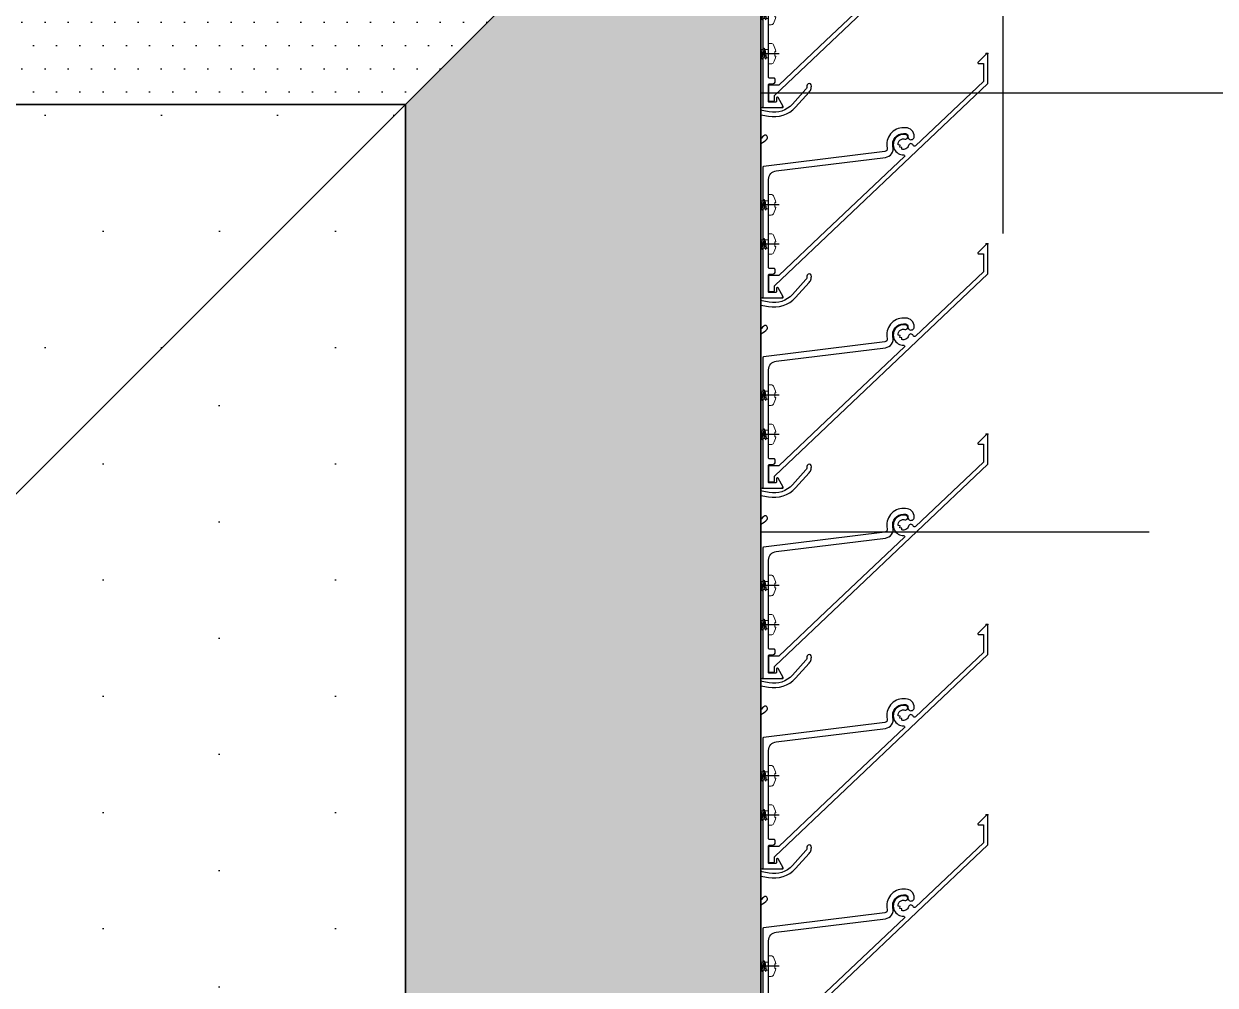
# Model space of a CAD drawing. Header units: millimetres. Extents: x 2519235 to 7246330, y 25937 to 201821.
# Drawn here: x 2752459.8 to 2752866.5, y 118408.2 to 118736.5 of the extents above; entities that cross this region are included whole.
import ezdxf
from ezdxf.enums import TextEntityAlignment as Align

# ---------------------------------------------------------------- set-up
doc = ezdxf.new("R2010")
doc.units = ezdxf.units.MM
doc.set_wipeout_variables(frame=1)
for name, pattern in [('CENTER', [50.8, 31.75, -6.35, 6.35, -6.35]), ('HIDDEN', [0.375, 0.25, -0.125]), ('TA_GL_005.00000', [13.75, 5, -1.25, 1.25, -1.25, 5])]:
    doc.linetypes.add(name, pattern=pattern)
for name, color, linetype in [('000 - 0_SYM_DWG_GRID-BUBBLE_MAIN_COLOR_1', 7, 'Continuous'), ('000 - 0_SYM_DWG_GRIDLINE_MAIN_COLOR_251', 7, 'Continuous'), ('000 - CONCRETE_COL_CUT_COLOR_1', 7, 'Continuous'), ('000 - CONCRETE_COL_HATCH_', 7, 'Continuous'), ('000 - CONCRETE_COL_WIPEOUT_', 7, 'Continuous'), ('000 - CONCRETE_PRECAST_CUT_COLOR_5', 7, 'Continuous'), ('000 - STRUCTURE_STEEL_ACCESORIES_MAIN_COLOR_2', 7, 'Continuous'), ('000 - STRUCTURE_STEEL_ACCESORIES_WIPEOUT_', 7, 'Continuous'), ('010 - ASPG_ACCESSORIES_HATCH_', 7, 'Continuous'), ('010 - ASPG_ACCESSORIES_MAIN_COLOR_1', 7, 'Continuous'), ('010 - ASPG_ACCESSORIES_SUB_COLOR_1', 7, 'Continuous'), ('010 - ASPG_ACCESSORIES_SUB_COLOR_2', 7, 'Continuous'), ('010 - ASPG_ACCESSORIES_SYMBOL_', 7, 'Continuous'), ('010 - ASPG_ACCESSORIES_WIPEOUT_', 7, 'Continuous'), ('010 - ASPG_EXTR_DEF_SUB', 7, 'Continuous'), ('010 - ASPG_EXTR_MAIN_COLOR_2', 7, 'Continuous'), ('010 - ASPG_FASTERN_DEF_SUB', 7, 'Continuous'), ('010 - ASPG_FASTERN_HIDDEN_', 7, 'Continuous'), ('010 - ASPG_FASTERN_MAIN_COLOR_1', 7, 'Continuous'), ('010 - ASPG_FASTERN_SUB_COLOR_2', 7, 'Continuous'), ('010 - ASPG_FLASHING_HATCH_', 7, 'Continuous'), ('010 - ASPG_FLASHING_MAIN_COLOR_2', 7, 'Continuous'), ('010 - ASPG_FLASHING_MAIN_COLOR_4', 7, 'Continuous'), ('010 - ASPG_FLASHING_WIPEOUT_', 7, 'Continuous'), ('010 - ASPG_FRAMING_MAIN_COLOR_2', 7, 'Continuous'), ('010 - ASPG_FRAMING_SUB_COLOR_2', 7, 'Continuous'), ('010 - ASPG_FRAMING_WIPEOUT_', 7, 'Continuous'), ('A-GLAZ-CURT', 7, 'Continuous'), ('BOLT & SCREW', 7, 'Continuous'), ('Center Line', 7, 'CENTER'), ('Xref-PLAN-106.940$0$_Beam', 7, 'Continuous'), ('Xref-PLAN-106.940$0$_C500-300', 7, 'Continuous')]:
    doc.layers.add(name, color=color, linetype=linetype)
doc.layers.add('12-GRID', color=7, linetype='CENTER', lineweight=13)
doc.layers.add('SCREW', color=7, linetype='Continuous', lineweight=5)
doc.styles.add('Arial', font='arial.ttf', dxfattribs={"height": 300})
doc.styles.add('TA', font='', dxfattribs={"height": 4.5})
doc.styles.get('TA').set_extended_font_data('Cordia New')
pattern_1 = [(315, (-106132.4893, -14494238.6785), (1.01027881362, 1.01027881362), []), (315, (-106132.4893, -14494239.352), (1.01027881362, 1.01027881362), [])]
pattern_2 = [(45, (68845973.911, -106253.634), (-4.0411152545, 4.0411152545), []), (45, (68845976.6053, -106253.634), (-4.0411152545, 4.0411152545), [])]
pattern_3 = [(0, (0, 0), (3.96875, 7.9375), [0, -7.9375])]
pattern_4 = [(0, (0, 0), (19.84375, 39.6875), [0, -39.6875])]

# ---------------------------------------------------------------- blocks, each defined once
blk = doc.blocks.new('Xref-PLAN-106.940$0$_C500-300')
at = {"color": 7}
blk.add_lwpolyline([(-250, 0), (250, 0), (250, -300), (-250, -300)], close=True, dxfattribs=at)
blk = doc.blocks.new('Xref-PLAN-106.940')
at = {"layer": 'Xref-PLAN-106.940$0$_Beam', "color": 7}
for p, q in [((153369.18, 22958.4), (153369.18, 16058.4)), ((153669.18, 22958.4), (153669.18, 16058.4))]:
    blk.add_line(p, q, dxfattribs=at)
at = {"layer": 'Xref-PLAN-106.940$0$_C500-300', "color": 7}
blk.add_blockref('Xref-PLAN-106.940$0$_C500-300', (153419.18, 23258.4), dxfattribs=at)
blk = doc.blocks.new('*U1098')
at = {"layer": '000 - 0_SYM_DWG_GRIDLINE_MAIN_COLOR_251', "color": 7, "linetype": 'ByBlock', "ltscale": 5}
blk.add_line((2, 0), (-866, 0), dxfattribs=at)
at = {"color": 7, "style": 'TA', "flags": 1}
blk.add_attdef('LOCATION', (6, -6), '', height=4.5, rotation=270, dxfattribs=at)
at = {"layer": '000 - 0_SYM_DWG_GRID-BUBBLE_MAIN_COLOR_1', "color": 7, "style": 'Arial'}
blk.add_attdef('GRID-HEAD', text='', height=4, rotation=180, dxfattribs=at).set_placement((22, 0), align=Align.MIDDLE_CENTER)
blk = doc.blocks.new('W-1-PP17-ENT1_REV02_20260415-161303_PP17_ENT1_MAIN_DIMS_PL')
at = {"layer": '000 - 0_SYM_DWG_GRIDLINE_MAIN_COLOR_251', "color": 7, "linetype": 'TA_GL_005.00000', "xscale": 50, "yscale": 50, "zscale": 50, "rotation": 180}
blk.add_blockref('*U1098', (-18300, 0), dxfattribs=at)
blk = doc.blocks.new('*U2087')
at = {"layer": '000 - CONCRETE_COL_HATCH_'}
h = blk.add_hatch(dxfattribs=at)
h.set_pattern_fill('AR-CONC', scale=0.04)
h.set_pattern_definition([(50, (1000.3314, -835906.881), (7.28738676, -0.63756342), [0.762, -8.382]), (355, (1000.3314, -835906.881), (-1.40973686, 7.64227381), [0.6096, -6.70562337]), (100.4514447, (1000.939, -835906.934), (5.877649884, 7.004710076), [0.64760035, -7.123609784]), (46.1842, (1000.331, -835904.849), (10.84316164, -1.68169312), [1.143, -12.573]), (96.6355576, (1001.235, -835904.989), (9.49616536, 9.89704498), [0.97140093, -10.68542433]), (351.1841512, (1000.331, -835904.849), (9.49616536, 9.89704498), [0.91439868, -10.05838928]), (21, (1001.3474, -835905.357), (6.06457565, -4.090607927), [0.762, -8.382]), (326, (1001.3474, -835905.357), (2.472081134, 7.367518645), [0.6096, -6.7056]), (71.451445, (1001.853, -835905.698), (8.53665677, 3.276910755), [0.64760035, -7.123597504]), (37.5, (1000.3314, -835906.881), (0.12354413, 3.382201555), [0, -6.62432, 0, -6.8072, 0, -6.731]), (7.5, (1000.3314, -835906.881), (2.6727865, 4.007222993), [0, -3.88112, 0, -6.47192, 0, -2.5654]), (327.5, (998.0658, -835906.881), (5.423623807, -0.22914976), [0, -2.54, 0, -7.9248, 0, -10.5156]), (317.5, (997.05, -835906.881), (5.925167255, 1.01705964), [0, -3.302, 0, -5.26288, 0, -7.4676])])
h.paths.add_polyline_path([(0, 0), (500.17, 0), (500.17, 300), (0, 300)])
at = {"layer": '000 - CONCRETE_COL_CUT_COLOR_1', "color": 7, "lineweight": -2}
blk.add_lwpolyline([(0, 0), (500.17, 0), (500.17, 300), (0, 300)], dxfattribs=at)
blk = doc.blocks.new('A$C6d15e31b')
at = {"layer": 'A-GLAZ-CURT', "color": 7}
blk.add_line((18250.01, -48), (18250.01, 200), dxfattribs=at)
at = {"color": 7}
for name, p in [('W-1-PP17-ENT1_REV02_20260415-161303_PP17_ENT1_MAIN_DIMS_PL', (0, 0)), ('Xref-PLAN-106.940', (-135619.34, -23258.4))]:
    blk.add_blockref(name, p, dxfattribs=at)
at = {"layer": '000 - CONCRETE_PRECAST_CUT_COLOR_5', "color": 7}
blk.add_blockref('*U2087', (17549.84, -300), dxfattribs=at)
blk = doc.blocks.new('*U1097')
at = {"layer": '000 - 0_SYM_DWG_GRIDLINE_MAIN_COLOR_251', "color": 7, "linetype": 'ByBlock', "ltscale": 5}
blk.add_line((10, 0), (-265.6947, 0), dxfattribs=at)
at = {"color": 7, "style": 'TA', "flags": 1}
blk.add_attdef('LOCATION', (6, -6), '', height=4.5, rotation=270, dxfattribs=at)
blk = doc.blocks.new('PZG35-9D5')
at = {"layer": 'Center Line', "color": 7}
blk.add_line((0, 3.73), (0, -10.53), dxfattribs=at)
at = {"layer": 'SCREW', "color": 7}
for p, q in [((-1.4, 0), (-1.4, -1.09)), ((1.4, 0), (1.4, -0.59)), ((-1.85, -1.4), (1.85, -0.9)), ((-1.85, -1.4), (-1.4, -1.09)), ((-1.85, -1.4), (-1.4, -1.71)), ((-1.85, -2.7), (1.85, -2.2)), ((-1.85, -2.7), (-1.4, -2.39)), ((-1.85, -2.7), (-1.4, -3.01)), ((-1.85, -4), (-1.4, -3.69)), ((-1.85, -4), (-0.99, -3.88)), ((-1.85, -4), (-1.4, -4.31)), ((-1.4, -1.09), (1.4, -0.59)), ((-1.4, -1.71), (1.4, -1.21)), ((-1.4, -1.71), (-1.4, -2.39)), ((-1.4, -2.39), (1.4, -1.89)), ((-1.4, -3.01), (1.4, -2.51)), ((-1.4, -3.01), (-1.4, -3.69)), ((-1.4, -3.69), (-0.84, -3.59)), ((0.56, -3.34), (1.4, -3.19)), ((0.71, -3.65), (1.85, -3.5)), ((0.71, -3.93), (1.4, -3.81)), ((1.85, -0.9), (1.4, -0.59)), ((1.85, -0.9), (1.4, -1.21)), ((1.4, -1.21), (1.4, -1.89)), ((1.85, -2.2), (1.4, -1.89)), ((1.85, -2.2), (1.4, -2.51)), ((1.4, -2.51), (1.4, -3.19)), ((1.85, -3.5), (1.4, -3.19)), ((1.85, -3.5), (1.4, -3.81)), ((1.4, -3.81), (1.4, -4.49)), ((-1.4, -4.31), (-1.18, -4.27)), ((-1.4, -4.31), (-1.4, -8.1)), ((0, -9.5), (-1.4, -8.1)), ((0, -9.5), (1.4, -8.1)), ((0.71, -4.61), (1.4, -4.49)), ((0.71, -4.95), (1.85, -4.8)), ((0.71, -5.23), (1.4, -5.11)), ((1.85, -4.8), (1.4, -4.49)), ((1.85, -4.8), (1.4, -5.11)), ((1.4, -5.11), (1.4, -8.1))]:
    blk.add_line(p, q, dxfattribs=at)
blk.add_lwpolyline([(0, -9.5), (0.71, -5.23), (0.71, -3.6, 0.417657), (0.41, -3.3, 0.108102), (-0.84, -3.59), (-1.4, -4.7)], format="xyb", dxfattribs=at)
blk = doc.blocks.new('*U2951')
at = {"layer": 'SCREW', "color": 7}
blk.add_lwpolyline([(3.03, 1.78, 0.09906), (0.8, 2.55), (0.8, 2.27), (-0.8, 2.27), (-0.8, 2.55, 0.09906), (-3.03, 1.78, 0.266588), (-3.5, 0.96), (-3.5, 0.2, 0.414214), (-3.3, 0), (3.3, 0, 0.414214), (3.5, 0.2), (3.5, 0.96, 0.266588)], format="xyb", close=True, dxfattribs=at)
blk.add_blockref('PZG35-9D5', (0, 0), dxfattribs=at)
blk = doc.blocks.new('*U2950')
at = {"color": 7}
blk.add_point((0, 0), dxfattribs=at)
at = {"layer": '010 - ASPG_ACCESSORIES_MAIN_COLOR_1', "color": 7}
blk.add_lwpolyline([(-39.7, -0.6, 0.414214), (-40, -0.9), (-40, -7.37, 0.57735), (-39.65, -7.57), (-36.64, -5.83, 0.767327), (-36.79, -5.3), (-37.9, -5.3, -0.414214), (-38.2, -5), (-38.2, -2.8, -0.414214), (-38, -2.6), (-32.18, -2.6, -0.388879), (-31.98, -2.78), (-31.85, -4.34, 0.388879), (-31.35, -4.8), (-30.3, -4.8, 0.414214), (-30, -4.5), (-30, -2.9, -0.414214), (-29.7, -2.6), (0.41, -2.6, -0.378969), (3.39, -5.24), (7.95, -42.52, 0.446593), (11.62, -45.08, -0.489802), (16.08, -48.68), (16.06, -49.36, -0.18248), (15.8, -50.02, -0.267949), (15.33, -50.17, 1.122115), (15.1, -52.34, 0.405004), (18.06, -49.4), (18.08, -48.72, 0.489805), (11.16, -43.13, -0.446597), (9.94, -42.28), (4.87, -0.85, 0.364176), (4.57, -0.6)], format="xyb", close=True, dxfattribs=at)
at = {"layer": '010 - ASPG_EXTR_DEF_SUB', "color": 7}
for p in [(-40, -0.5), (43.44, -76.9), (43.44, -77.5)]:
    blk.add_point(p, dxfattribs=at)
at = {"layer": '010 - ASPG_EXTR_MAIN_COLOR_2', "color": 7}
blk.add_lwpolyline([(11.37, -48.15), (11.47, -47.44), (12.18, -47.56), (12.29, -46.79, -0.535538), (14.19, -49.17, 0.991572), (15.66, -49.58, 1.157025), (8.79, -48.77, -0.688558), (8.27, -48.99), (-17.14, -22.17), (-32.34, -6.13), (-32.34, -2.9, 0.414312), (-32.64, -2.6), (-37.54, -2.6, 0.414116), (-37.84, -2.9), (-37.84, -4.3, 0.414214), (-37.54, -4.6), (-35.99, -4.6, -0.205895), (-35.77, -4.69), (33.23, -77.5), (43.14, -77.5, 0.668179), (43.36, -76.99), (40.52, -74.15, 0.668179), (40.01, -74.36), (40.01, -76), (33.87, -76), (11.86, -52.78, -0.558354), (12.08, -51.95, 0.766275), (12.04, -50.39, -0.438583), (10.71, -48.05)], format="xyb", close=True, dxfattribs=at)
at = {"layer": 'SCREW', "color": 7, "rotation": 180}
for p in [(-21.65, -2.5), (-8.24, -2.5)]:
    blk.add_blockref('*U2951', p, dxfattribs=at)
blk = doc.blocks.new('*U1454')
at = {"color": 7}
blk.add_wipeout([(1742.3, 4), (60, 4), (60, 69.3), (1742.3, 69.3)], dxfattribs=at).dxf.layer = '010 - ASPG_FRAMING_WIPEOUT_'
at = {"layer": '010 - ASPG_FRAMING_MAIN_COLOR_2', "color": 7}
blk.add_lwpolyline([(1712.3, 69.3), (90, 69.3), (90, 6), (1712.3, 6)], close=True, dxfattribs=at)
at = {"layer": '010 - ASPG_FRAMING_SUB_COLOR_2', "color": 7}
for points in [[(1742.3, 4), (60, 4), (60, 69.3), (1742.3, 69.3)], [(60, 2), (60, 4), (1742.3, 4), (1742.3, 2)]]:
    blk.add_lwpolyline(points, close=True, dxfattribs=at)
at = {"color": 7, "xscale": -1, "rotation": 180}
for p in [(1335, 69.3), (1400, 69.3), (1465, 69.3), (1530, 69.3), (1595, 69.3), (1660, 69.3)]:
    blk.add_blockref('*U2950', p, dxfattribs=at)
blk = doc.blocks.new('*U2952')
at = {"layer": '12-GRID', "color": 7, "linetype": 'CENTER'}
for p, q in [((0, -6.2), (0, 2.2)), ((-4.2, -2), (4.2, -2))]:
    blk.add_line(p, q, dxfattribs=at)
at = {"layer": 'BOLT & SCREW', "color": 7}
for p, q in [((-0.55, -1.77), (-1.77, -1.56)), ((-0.55, -2.23), (-1.77, -2.44)), ((-0.46, -1.77), (-0.88, -1.56)), ((-0.46, -2.23), (-0.88, -2.44)), ((-0.23, -1.45), (-0.44, -0.23)), ((-0.23, -1.54), (-0.44, -1.12)), ((-0.23, -2.46), (-0.44, -2.88)), ((-0.23, -2.55), (-0.44, -3.77)), ((0.23, -1.45), (0.44, -0.23)), ((0.23, -1.54), (0.44, -1.12)), ((0.44, -2.88), (0.23, -2.46)), ((0.23, -2.55), (0.44, -3.77)), ((0.46, -1.77), (0.88, -1.56)), ((0.46, -2.23), (0.88, -2.44)), ((0.55, -1.77), (1.77, -1.56)), ((0.55, -2.23), (1.77, -2.44))]:
    blk.add_line(p, q, dxfattribs=at)
for points in [[(-1.77, -1.56), (-0.88, -1.56, 0.414214), (-0.44, -1.12), (-0.44, -0.23), (0.44, -0.23), (0.44, -1.12, 0.414214), (0.88, -1.56), (1.77, -1.56), (1.77, -2.44), (0.88, -2.44, 0.414214), (0.44, -2.88), (0.44, -3.77), (-0.44, -3.77), (-0.44, -2.88, 0.414214), (-0.88, -2.44), (-1.77, -2.44)], [(0.23, -2.46, -0.414214), (0.46, -2.23), (0.55, -2.23), (0.55, -1.77), (0.46, -1.77, -0.414214), (0.23, -1.54), (0.23, -1.45), (-0.23, -1.45), (-0.23, -1.54, -0.414214), (-0.46, -1.77), (-0.55, -1.77), (-0.55, -2.23), (-0.46, -2.23, -0.414214), (-0.23, -2.46), (-0.23, -2.55), (0.23, -2.55)]]:
    blk.add_lwpolyline(points, format="xyb", close=True, dxfattribs=at)
blk.add_circle((0, -2), 3.5, dxfattribs=at)
blk = doc.blocks.new('*U2202')
at = {"layer": '010 - ASPG_EXTR_DEF_SUB', "color": 7}
for p in [(1235, 0), (1300, 0), (1365, 0), (1430, 0), (1495, 0)]:
    blk.add_point(p, dxfattribs=at)
at = {"layer": '010 - ASPG_EXTR_MAIN_COLOR_2', "color": 7}
for points in [[(1180.56, 33.07, 0.077048), (1213.74, 68.44, -0.247674), (1213.99, 68.57), (1215.98, 68.57, -0.044131), (1216.47, 68.5, -0.125846), (1218.96, 67.21, -0.098851), (1219.82, 66.03, -0.205828), (1219.79, 61.2, -0.115116), (1216.37, 57.18, 0.822373), (1217.46, 56.1, 0.109185), (1221.15, 60.56, 0.208323), (1221.19, 66.64, 0.100528), (1219.97, 68.32, 0.145116), (1216.29, 70.07), (1200.76, 70.07, 0.433659), (1200.46, 69.75), (1200.84, 63.96, 0.082069), (1200.86, 63.87, 0.720654), (1202.33, 63.97, 0.079224), (1202.34, 64.07), (1202.07, 68.14, -0.433659), (1202.47, 68.57), (1210.86, 68.57, -0.607385), (1211.35, 67.62, -0.045829), (1192.78, 45.76, -0.560492)], [(1536.35, 67.62, -0.045829), (1517.78, 45.76, -0.560492), (1517.29, 45.89, 0.31786), (1514.21, 48.24, 0.953288), (1514.08, 46.72, -2.423004), (1512.26, 44.89, 0.952315), (1510.74, 44.76, 0.300821), (1512.89, 41.76, -0.560492), (1512.98, 41.25, -0.019425), (1503.62, 33.46, -0.552501), (1503.15, 33.64, 0.344461), (1499.99, 36.3, 0.952015), (1499.86, 34.78, -2.423186), (1498.04, 32.95, 0.952015), (1496.52, 32.82, 0.2854), (1498.49, 29.89, -0.553378), (1498.56, 29.38, 0.030674), (1483.46, 15.06, 0.4171), (1484.11, 5.27, 0.935553), (1485.1, 6.41, -0.43441), (1484.8, 14.29, -0.014998), (1491.92, 21.45, -0.738349), (1494.92, 19.76, 0.004917), (1491.81, 4.8, 0.263611), (1494.88, -4.46), (1500, -9.08, 0.125884), (1501.27, -9.75, 0.044275), (1502.09, -9.87, 1.107655), (1502.13, -8.33, -0.215596), (1501.02, -7.99), (1495.89, -3.35, -0.263611), (1493.28, 4.51, -0.004855), (1496.34, 19.26, 0.23396), (1495.82, 21.95, -0.24081), (1495.71, 24.9, -0.104157), (1495.78, 25), (1497.99, 26.93, -0.229021), (1500.7, 26.89, -0.381721), (1505.27, 9.07, 0.977382), (1506.62, 8.41, 0.361105), (1502.41, 27.5, -0.496126), (1502.44, 30.69, 0.003188), (1504.06, 31.9, -0.002827), (1505.56, 33.07, 0.077048), (1538.74, 68.44, -0.247674)]]:
    blk.add_lwpolyline(points, format="xyb", dxfattribs=at)
for points in [[(1265.76, 70.07, 0.433659), (1265.46, 69.75), (1265.84, 63.96, 0.082069), (1265.86, 63.87, 0.720654), (1267.33, 63.97, 0.079224), (1267.34, 64.07), (1267.07, 68.14, -0.433659), (1267.47, 68.57), (1275.86, 68.57, -0.607385), (1276.35, 67.62, -0.045829), (1257.78, 45.76, -0.560492), (1257.29, 45.89, 0.31786), (1254.21, 48.24, 0.953288), (1254.08, 46.72, -2.423004), (1252.26, 44.89, 0.952315), (1250.74, 44.76, 0.300821), (1252.89, 41.76, -0.560492), (1252.98, 41.25, -0.019425), (1243.62, 33.46, -0.552501), (1243.15, 33.64, 0.344461), (1239.99, 36.3, 0.952015), (1239.86, 34.78, -2.423186), (1238.04, 32.95, 0.952015), (1236.52, 32.82, 0.2854), (1238.49, 29.89, -0.553378), (1238.56, 29.38, 0.030674), (1223.46, 15.06, 0.4171), (1224.11, 5.27, 0.935553), (1225.1, 6.41, -0.43441), (1224.8, 14.29, -0.014998), (1231.92, 21.45, -0.738349), (1234.92, 19.76, 0.004917), (1231.81, 4.8, 0.263611), (1234.88, -4.46), (1240, -9.08, 0.125884), (1241.27, -9.75, 0.044275), (1242.09, -9.87, 1.107655), (1242.13, -8.33, -0.215596), (1241.02, -7.99), (1235.89, -3.35, -0.263611), (1233.28, 4.51, -0.004855), (1236.34, 19.26, 0.23396), (1235.82, 21.95, -0.24081), (1235.71, 24.9, -0.104157), (1235.78, 25), (1237.99, 26.93, -0.229021), (1240.7, 26.89, -0.381721), (1245.27, 9.07, 0.977382), (1246.62, 8.41, 0.361105), (1242.41, 27.5, -0.496126), (1242.44, 30.69, 0.003188), (1244.06, 31.9, -0.002827), (1245.56, 33.07, 0.077048), (1278.74, 68.44, -0.247674), (1278.99, 68.57), (1280.98, 68.57, -0.044131), (1281.47, 68.5, -0.125846), (1283.96, 67.21, -0.098851), (1284.82, 66.03, -0.205828), (1284.79, 61.2, -0.115116), (1281.37, 57.18, 0.822373), (1282.46, 56.1, 0.109185), (1286.15, 60.56, 0.208323), (1286.19, 66.64, 0.100528), (1284.97, 68.32, 0.145116), (1281.29, 70.07)], [(1330.76, 70.07, 0.433659), (1330.46, 69.75), (1330.84, 63.96, 0.082069), (1330.86, 63.87, 0.720654), (1332.33, 63.97, 0.079224), (1332.34, 64.07), (1332.07, 68.14, -0.433659), (1332.47, 68.57), (1340.86, 68.57, -0.607385), (1341.35, 67.62, -0.045829), (1322.78, 45.76, -0.560492), (1322.29, 45.89, 0.31786), (1319.21, 48.24, 0.953288), (1319.08, 46.72, -2.423004), (1317.26, 44.89, 0.952315), (1315.74, 44.76, 0.300821), (1317.89, 41.76, -0.560492), (1317.98, 41.25, -0.019425), (1308.62, 33.46, -0.552501), (1308.15, 33.64, 0.344461), (1304.99, 36.3, 0.952015), (1304.86, 34.78, -2.423186), (1303.04, 32.95, 0.952015), (1301.52, 32.82, 0.2854), (1303.49, 29.89, -0.553378), (1303.56, 29.38, 0.030674), (1288.46, 15.06, 0.4171), (1289.11, 5.27, 0.935553), (1290.1, 6.41, -0.43441), (1289.8, 14.29, -0.014998), (1296.92, 21.45, -0.738349), (1299.92, 19.76, 0.004917), (1296.81, 4.8, 0.263611), (1299.88, -4.46), (1305, -9.08, 0.125884), (1306.27, -9.75, 0.044275), (1307.09, -9.87, 1.107655), (1307.13, -8.33, -0.215596), (1306.02, -7.99), (1300.89, -3.35, -0.263611), (1298.28, 4.51, -0.004855), (1301.34, 19.26, 0.23396), (1300.82, 21.95, -0.24081), (1300.71, 24.9, -0.104157), (1300.78, 25), (1302.99, 26.93, -0.229021), (1305.7, 26.89, -0.381721), (1310.27, 9.07, 0.977382), (1311.62, 8.41, 0.361105), (1307.41, 27.5, -0.496126), (1307.44, 30.69, 0.003188), (1309.06, 31.9, -0.002827), (1310.56, 33.07, 0.077048), (1343.74, 68.44, -0.247674), (1343.99, 68.57), (1345.98, 68.57, -0.044131), (1346.47, 68.5, -0.125846), (1348.96, 67.21, -0.098851), (1349.82, 66.03, -0.205828), (1349.79, 61.2, -0.115116), (1346.37, 57.18, 0.822373), (1347.46, 56.1, 0.109185), (1351.15, 60.56, 0.208323), (1351.19, 66.64, 0.100528), (1349.97, 68.32, 0.145116), (1346.29, 70.07)], [(1395.76, 70.07, 0.433659), (1395.46, 69.75), (1395.84, 63.96, 0.082069), (1395.86, 63.87, 0.720654), (1397.33, 63.97, 0.079224), (1397.34, 64.07), (1397.07, 68.14, -0.433659), (1397.47, 68.57), (1405.86, 68.57, -0.607385), (1406.35, 67.62, -0.045829), (1387.78, 45.76, -0.560492), (1387.29, 45.89, 0.31786), (1384.21, 48.24, 0.953288), (1384.08, 46.72, -2.423004), (1382.26, 44.89, 0.952315), (1380.74, 44.76, 0.300821), (1382.89, 41.76, -0.560492), (1382.98, 41.25, -0.019425), (1373.62, 33.46, -0.552501), (1373.15, 33.64, 0.344461), (1369.99, 36.3, 0.952015), (1369.86, 34.78, -2.423186), (1368.04, 32.95, 0.952015), (1366.52, 32.82, 0.2854), (1368.49, 29.89, -0.553378), (1368.56, 29.38, 0.030674), (1353.46, 15.06, 0.4171), (1354.11, 5.27, 0.935553), (1355.1, 6.41, -0.43441), (1354.8, 14.29, -0.014998), (1361.92, 21.45, -0.738349), (1364.92, 19.76, 0.004917), (1361.81, 4.8, 0.263611), (1364.88, -4.46), (1370, -9.08, 0.125884), (1371.27, -9.75, 0.044275), (1372.09, -9.87, 1.107655), (1372.13, -8.33, -0.215596), (1371.02, -7.99), (1365.89, -3.35, -0.263611), (1363.28, 4.51, -0.004855), (1366.34, 19.26, 0.23396), (1365.82, 21.95, -0.24081), (1365.71, 24.9, -0.104157), (1365.78, 25), (1367.99, 26.93, -0.229021), (1370.7, 26.89, -0.381721), (1375.27, 9.07, 0.977382), (1376.62, 8.41, 0.361105), (1372.41, 27.5, -0.496126), (1372.44, 30.69, 0.003188), (1374.06, 31.9, -0.002827), (1375.56, 33.07, 0.077048), (1408.74, 68.44, -0.247674), (1408.99, 68.57), (1410.98, 68.57, -0.044131), (1411.47, 68.5, -0.125846), (1413.96, 67.21, -0.098851), (1414.82, 66.03, -0.205828), (1414.79, 61.2, -0.115116), (1411.37, 57.18, 0.822373), (1412.46, 56.1, 0.109185), (1416.15, 60.56, 0.208323), (1416.19, 66.64, 0.100528), (1414.97, 68.32, 0.145116), (1411.29, 70.07)], [(1460.76, 70.07, 0.433659), (1460.46, 69.75), (1460.84, 63.96, 0.082069), (1460.86, 63.87, 0.720654), (1462.33, 63.97, 0.079224), (1462.34, 64.07), (1462.07, 68.14, -0.433659), (1462.47, 68.57), (1470.86, 68.57, -0.607385), (1471.35, 67.62, -0.045829), (1452.78, 45.76, -0.560492), (1452.29, 45.89, 0.31786), (1449.21, 48.24, 0.953288), (1449.08, 46.72, -2.423004), (1447.26, 44.89, 0.952315), (1445.74, 44.76, 0.300821), (1447.89, 41.76, -0.560492), (1447.98, 41.25, -0.019425), (1438.62, 33.46, -0.552501), (1438.15, 33.64, 0.344461), (1434.99, 36.3, 0.952015), (1434.86, 34.78, -2.423186), (1433.04, 32.95, 0.952015), (1431.52, 32.82, 0.2854), (1433.49, 29.89, -0.553378), (1433.56, 29.38, 0.030674), (1418.46, 15.06, 0.4171), (1419.11, 5.27, 0.935553), (1420.1, 6.41, -0.43441), (1419.8, 14.29, -0.014998), (1426.92, 21.45, -0.738349), (1429.92, 19.76, 0.004917), (1426.81, 4.8, 0.263611), (1429.88, -4.46), (1435, -9.08, 0.125884), (1436.27, -9.75, 0.044275), (1437.09, -9.87, 1.107655), (1437.13, -8.33, -0.215596), (1436.02, -7.99), (1430.89, -3.35, -0.263611), (1428.28, 4.51, -0.004855), (1431.34, 19.26, 0.23396), (1430.82, 21.95, -0.24081), (1430.71, 24.9, -0.104157), (1430.78, 25), (1432.99, 26.93, -0.229021), (1435.7, 26.89, -0.381721), (1440.27, 9.07, 0.977382), (1441.62, 8.41, 0.361105), (1437.41, 27.5, -0.496126), (1437.44, 30.69, 0.003188), (1439.06, 31.9, -0.002827), (1440.56, 33.07, 0.077048), (1473.74, 68.44, -0.247674), (1473.99, 68.57), (1475.98, 68.57, -0.044131), (1476.47, 68.5, -0.125846), (1478.96, 67.21, -0.098851), (1479.82, 66.03, -0.205828), (1479.79, 61.2, -0.115116), (1476.37, 57.18, 0.822373), (1477.46, 56.1, 0.109185), (1481.15, 60.56, 0.208323), (1481.19, 66.64, 0.100528), (1479.97, 68.32, 0.145116), (1476.29, 70.07)]]:
    blk.add_lwpolyline(points, format="xyb", close=True, dxfattribs=at)
at = {"color": 7, "rotation": 179.999999999989}
for p in [(1254.09, 42.89), (1319.09, 42.89), (1384.09, 42.89), (1449.09, 42.89), (1514.09, 42.89), (1239.87, 30.95), (1304.87, 30.95), (1369.87, 30.95), (1434.87, 30.95), (1499.87, 30.95)]:
    blk.add_blockref('*U2952', p, dxfattribs=at)
blk = doc.blocks.new('W-1-PP17-ENT1_REV02_20260416-153151_PP17_ENT1_ASPG_MAIN_UPPL')
at = {"color": 7, "xscale": -1, "rotation": 270}
blk.add_blockref('*U1454', (18098, -1625), dxfattribs=at)
at = {"color": 7, "rotation": 90}
blk.add_blockref('*U2202', (18174.67, -1499.77), dxfattribs=at)
blk = doc.blocks.new('*U3382')
at = {"layer": '010 - ASPG_ACCESSORIES_SUB_COLOR_2', "color": 7}
for p, q in [((-2.08, -1.55), (-2.08, 0)), ((2.08, -1.05), (2.08, 0)), ((-2.73, -1.9), (2.73, -1.4)), ((-2.73, -1.9), (-2.08, -1.55)), ((-2.73, -1.9), (-2.08, -2.25)), ((-2.73, -3.7), (2.73, -3.2)), ((-2.73, -3.7), (-2.08, -3.35)), ((-2.73, -3.7), (-2.08, -4.05)), ((-2.08, -1.55), (2.08, -1.05)), ((-2.08, -2.25), (2.08, -1.75)), ((-2.08, -3.35), (-2.08, -2.25)), ((-2.08, -3.35), (2.08, -2.85)), ((-2.08, -4.05), (2.08, -3.55)), ((-2.08, -5.15), (-2.08, -4.05)), ((2.73, -1.4), (2.08, -1.05)), ((2.73, -1.4), (2.08, -1.75)), ((2.08, -2.85), (2.08, -1.75)), ((2.73, -3.2), (2.08, -2.85)), ((2.73, -3.2), (2.08, -3.55)), ((2.08, -4.65), (2.08, -3.55)), ((-2.73, -5.5), (2.73, -5)), ((-2.73, -5.5), (2.73, -5)), ((-2.73, -5.5), (-2.08, -5.15)), ((-2.73, -5.5), (-2.08, -5.15)), ((-2.73, -5.5), (-2.08, -5.85)), ((-2.73, -5.5), (-2.08, -5.85)), ((-2.73, -7.3), (2.73, -6.8)), ((-2.73, -7.3), (-2.08, -6.95)), ((-2.73, -7.3), (-2.08, -7.65)), ((-2.08, -5.15), (2.08, -4.65)), ((-2.08, -5.15), (2.08, -4.65)), ((-2.08, -5.85), (2.08, -5.35)), ((-2.08, -5.85), (2.08, -5.35)), ((-2.08, -6.95), (-2.08, -5.85)), ((-2.08, -6.95), (-2.08, -5.85)), ((-2.08, -6.95), (2.08, -6.45)), ((-2.08, -7.65), (2.08, -7.15)), ((-2.08, -8.75), (-2.08, -7.65)), ((2.73, -5), (2.08, -4.65)), ((2.73, -5), (2.08, -4.65)), ((2.73, -5), (2.08, -5.35)), ((2.73, -5), (2.08, -5.35)), ((2.08, -6.45), (2.08, -5.35)), ((2.08, -6.45), (2.08, -5.35)), ((2.73, -6.8), (2.08, -6.45)), ((2.73, -6.8), (2.08, -7.15)), ((2.08, -8.25), (2.08, -7.15)), ((-2.73, -9.1), (-2.08, -8.75)), ((-2.73, -9.1), (-1.57, -8.98)), ((-2.73, -9.1), (-2.08, -9.45)), ((-2.73, -10.9), (-2.08, -10.55)), ((-2.73, -10.9), (-1.84, -10.81)), ((-2.73, -10.9), (-2.08, -11.25)), ((-2.08, -8.75), (-1.06, -8.61)), ((-2.08, -9.45), (-1.63, -9.39)), ((-2.08, -10.55), (-2.08, -9.45)), ((-2.08, -10.55), (-1.8, -10.51)), ((-2.08, -11.25), (-1.91, -11.23)), ((-2.08, -12.4), (-2.08, -11.25)), ((0.43, -8.44), (2.08, -8.25)), ((0.71, -8.78), (2.73, -8.6)), ((0.71, -9.1), (2.08, -8.95)), ((0.71, -10.21), (2.08, -10.05)), ((0.71, -10.58), (2.73, -10.4)), ((0.71, -10.9), (2.08, -10.75)), ((2.73, -8.6), (2.08, -8.25)), ((2.73, -8.6), (2.08, -8.95)), ((2.08, -10.05), (2.08, -8.95)), ((2.73, -10.4), (2.08, -10.05)), ((2.73, -10.4), (2.08, -10.75)), ((2.08, -10.75), (2.08, -15.6)), ((-2.08, -12.4), (-2.08, -15.6)), ((0, -17.2), (-2.08, -15.6)), ((0, -17.2), (2.08, -15.6))]:
    blk.add_line(p, q, dxfattribs=at)
blk.add_lwpolyline([(0, -17.2), (0.71, -11.46), (0.71, -8.74, 0.417657), (0.41, -8.44, 0.070993), (-1.53, -8.73), (-2.08, -12.4)], format="xyb", dxfattribs=at)
at = {"layer": '010 - ASPG_ACCESSORIES_SYMBOL_', "color": 7, "linetype": 'CENTER'}
blk.add_line((0, 6.14), (0, -18.2), dxfattribs=at)
at = {"layer": '010 - ASPG_FASTERN_MAIN_COLOR_1', "color": 7}
for p, q in [((-4.17, 5.05), (-4.17, 1.2)), ((3.13, 5.45), (-3.13, 5.45)), ((-2.08, 5.05), (-2.08, 1.2)), ((2.08, 5.05), (2.08, 1.2)), ((4.17, 5.05), (4.17, 1.2)), ((-5.5, 0.55), (-5.5, 0)), ((5.5, 0), (-5.5, 0)), ((-5.2, 0.85), (-4.17, 1.2)), ((5.2, 0.85), (-5.2, 0.85)), ((4.17, 1.2), (-4.17, 1.2)), ((-2.58, 0.85), (-2.08, 1.2)), ((2.45, 0.85), (2.08, 1.2)), ((5.2, 0.85), (4.17, 1.2)), ((5.5, 0.55), (5.5, 0))]:
    blk.add_line(p, q, dxfattribs=at)
for centre, radius, start, end in [((-3.13, 3.89), 1.56, 48.0171, 131.9829), ((0, -0.18), 5.63, 68.2799, 111.7201), ((3.13, 3.89), 1.56, 48.0171, 131.9829), ((-5.2, 0.55), 0.3, 90, 180), ((5.2, 0.55), 0.3, 0, 90)]:
    blk.add_arc(centre, radius, start, end, dxfattribs=at)
blk = doc.blocks.new('G$C7D677D58')
at = {"layer": '010 - ASPG_FASTERN_MAIN_COLOR_1'}
h = blk.add_hatch(dxfattribs=at)
h.set_pattern_fill('ANSI35', scale=0.02, angle=280.6768, style=0)
h.set_pattern_definition([(145.676841, (67.453535, -13.0942606), (0.00281929957, 0.00412935224), []), (145.676841, (67.4500606, -13.0949156), (0.00281929957, 0.00412935224), [0.00625, -0.00125, 0, -0.00125])])
h.paths.add_polyline_path([(0.02989, 0.01545), (0.02447, 0.01545), (0.02447, 0.00055), (0.02989, 0.00055)])
at = {"layer": '010 - ASPG_FASTERN_DEF_SUB', "color": 7, "ltscale": 0.1}
blk.add_line((0.03829, 0.008), (0, 0.008, 0), dxfattribs=at)
at = {"layer": '010 - ASPG_FASTERN_MAIN_COLOR_1', "color": 7}
for p, q in [((0.00687, 0.0028, 0), (0.00687, 0.0132, 0)), ((0.01247, 0.01493, 0), (0.00767, 0.01493, 0)), ((0.01327, 0, 0), (0.01327, 0.016, 0)), ((0.01327, 0.016, 0), (0.01447, 0.016, 0)), ((0.01327, 0.0028, 0), (0.01327, 0.0132, 0)), ((0.01447, 0.016, 0), (0.01447, 0, 0)), ((0.02989, 0), (0.02989, 0.016)), ((0.02989, 0.016), (0.03109, 0.016)), ((0.03109, 0.016), (0.03109, 0)), ((0.03109, 0.00107), (0.03109, 0.01493)), ((0.03589, 0.01493), (0.03109, 0.01493)), ((0.03669, 0.0028), (0.03669, 0.0132)), ((0.0024, 0.012, 0), (0.0016, 0.0112, 0)), ((0.0016, 0.0048, 0), (0.0016, 0.0112, 0)), ((0.00687, 0.0112, 0), (0.0016, 0.0112, 0)), ((0.00687, 0.012, 0), (0.0024, 0.012, 0)), ((0.01247, 0.01146, 0), (0.00767, 0.01146, 0)), ((0.03589, 0.01146), (0.03109, 0.01146)), ((0.00687, 0.0048, 0), (0.0016, 0.0048, 0)), ((0.0024, 0.004, 0), (0.0016, 0.0048, 0)), ((0.01247, 0.00454, 0), (0.00767, 0.00454, 0)), ((0.03589, 0.00454), (0.03109, 0.00454)), ((0.00687, 0.004, 0), (0.0024, 0.004, 0)), ((0.01247, 0.00107, 0), (0.00767, 0.00107, 0)), ((0.01447, 0, 0), (0.01327, 0, 0)), ((0.03109, 0), (0.02989, 0)), ((0.03589, 0.00107), (0.03109, 0.00107))]:
    blk.add_line(p, q, dxfattribs=at)
at = {"layer": '010 - ASPG_FASTERN_MAIN_COLOR_1', "color": 7, "elevation": 0}
for points in [[(0.00767, 0.01493, 0.46188), (0.00767, 0.01146, 0.23094), (0.00767, 0.00454, 0.46188), (0.00767, 0.00107)], [(0.01247, 0.01493, -0.46188), (0.01247, 0.01146, -0.23094), (0.01247, 0.00454, -0.46188), (0.01247, 0.00107)], [(0.03589, 0.01493, -0.46188), (0.03589, 0.01146, -0.23094), (0.03589, 0.00454, -0.46188), (0.03589, 0.00107)]]:
    blk.add_lwpolyline(points, format="xyb", dxfattribs=at)
at = {"layer": '010 - ASPG_FASTERN_MAIN_COLOR_1', "color": 7}
blk.add_lwpolyline([(0.02989, 0.01545), (0.02447, 0.01545), (0.02447, 0.00055), (0.02989, 0.00055)], close=True, dxfattribs=at)
at = {"layer": '010 - ASPG_FASTERN_SUB_COLOR_2', "color": 7, "linetype": 'HIDDEN'}
for p, q in [((0.02989, 0.012), (0.01447, 0.012, 0)), ((0.02989, 0.0112), (0.01447, 0.0112, 0)), ((0.02989, 0.0048), (0.01447, 0.0048, 0)), ((0.02989, 0.004), (0.01447, 0.004, 0))]:
    blk.add_line(p, q, dxfattribs=at)
blk = doc.blocks.new('010 - ASPG_ACCESSORIES_BRACKET_FOR_FRAME_TYPE-1_CUT-VIEW')
at = {"color": 7}
blk.add_wipeout([(0, 25), (0, 0), (40, 0), (40, 3), (3, 3), (3, 25)], dxfattribs=at).dxf.layer = '010 - ASPG_ACCESSORIES_WIPEOUT_'
at = {"layer": '010 - ASPG_ACCESSORIES_HATCH_'}
h = blk.add_hatch(dxfattribs=at)
h.set_pattern_fill('ANSI32', scale=0.03)
h.set_pattern_definition(pattern_2)
h.paths.add_polyline_path([(1.45, 16.09), (1.1, 16.73), (0.75, 16.09), (0, 16.09), (0, 25), (3, 25), (2.98, 16.09)])
h = blk.add_hatch(dxfattribs=at)
h.set_pattern_fill('ANSI32', scale=0.03)
h.set_pattern_definition(pattern_2)
h.paths.add_polyline_path([(0, 0), (0, 11.78), (0.18, 11.92), (1.25, 11.92), (1.6, 11.27), (1.95, 11.92), (3, 11.92), (3, 3), (19.7, 3), (19.7, 0)])
h = blk.add_hatch(dxfattribs=at)
h.set_pattern_fill('ANSI32', scale=0.03)
h.set_pattern_definition(pattern_2)
h.paths.add_polyline_path([(28.7, 0), (28.7, 3), (40, 3), (40, 0)])
at = {"layer": '010 - ASPG_ACCESSORIES_MAIN_COLOR_1', "color": 7}
blk.add_lwpolyline([(0, 25), (0, 0), (40, 0), (40, 3), (3, 3), (3, 25)], close=True, dxfattribs=at)
at = {"layer": '010 - ASPG_ACCESSORIES_SUB_COLOR_1', "color": 7}
for points in [[(1.45, 16.09), (1.1, 16.73), (0.75, 16.09), (0, 16.09), (0, 25), (3, 25), (2.98, 16.09)], [(0, 0), (0, 11.78), (0.18, 11.92), (1.25, 11.92), (1.6, 11.27), (1.95, 11.92), (3, 11.92), (3, 3), (19.7, 3), (19.7, 0)], [(28.7, 0), (28.7, 3), (40, 3), (40, 0)]]:
    blk.add_lwpolyline(points, close=True, dxfattribs=at)
blk = doc.blocks.new('000_ASPG_TYP_FILES_EXPANSION_BOLT_1')
at = {"layer": '010 - ASPG_FASTERN_HIDDEN_', "color": 7, "linetype": 'CENTER'}
blk.add_line((-15.27, 0), (74.86, 0), dxfattribs=at)
at = {"layer": '010 - ASPG_FASTERN_MAIN_COLOR_1', "color": 7}
for p, q in [((-8, 7.21), (-7.36, 7.85)), ((-8, 7.21), (-8, -7.21)), ((-7.36, 7.85), (-2.24, 7.85)), ((-1.6, 7.21), (-2.24, 7.85)), ((-1.6, 7.21), (-1.6, -7.21)), ((-7.36, 3.93), (-2.24, 3.93)), ((-7.36, -3.93), (-2.24, -3.93)), ((-7.36, -7.85), (-8, -7.21)), ((-7.36, -7.85), (-2.24, -7.85)), ((-2.24, -7.85), (-1.6, -7.21))]:
    blk.add_line(p, q, dxfattribs=at)
blk.add_lwpolyline([(-1.6, -8.4), (0, -8.4), (0, 8.4), (-1.6, 8.4)], close=True, dxfattribs=at)
for centre, radius, start, end in [((-4.67, 5.89), 3.33, 143.8846, 216.1154), ((-4.93, 5.89), 3.33, 323.8846, 36.1154), ((4.36, 0), 12.36, 161.4826, 198.5174), ((-13.96, 0), 12.36, 341.4826, 18.5174), ((-4.67, -5.89), 3.33, 143.8846, 216.1154), ((-4.93, -5.89), 3.33, 323.8846, 36.1154)]:
    blk.add_arc(centre, radius, start, end, dxfattribs=at)
at = {"layer": '010 - ASPG_FASTERN_SUB_COLOR_2', "color": 7}
for p, q in [((50.5, 4), (60.29, 4.57)), ((60.29, 4.57), (60.29, -1.07)), ((-13, 2), (-12.17, 2.78)), ((-13, -2), (-13, 2)), ((-11.72, 2.8), (-12.21, -2.8)), ((-12.17, 2.78), (-11.71, 2.84)), ((-10.92, 4), (-11.72, 2.8)), ((-10.92, 4), (-11.61, -4)), ((-10.33, 2.8), (-10.92, 4)), ((-10.33, 2.8), (-10.82, -2.8)), ((-9.54, 4), (-10.33, 2.8)), ((-9.54, 4), (-10.23, -4)), ((-8.95, 2.8), (-9.54, 4)), ((-8.95, 2.8), (-9.43, -2.8)), ((-8.15, 4), (-8.95, 2.8)), ((-8.15, 4), (-8.84, -4)), ((0.66, 4), (-0.13, 2.8)), ((0.66, 4), (-0.03, -4)), ((1.25, 2.8), (0.66, 4)), ((1.25, 2.8), (0.77, -2.8)), ((2.05, 4), (1.25, 2.8)), ((2.05, 4), (1.36, -4)), ((2.64, 2.8), (2.05, 4)), ((2.64, 2.8), (2.15, -2.8)), ((3.43, 4), (2.64, 2.8)), ((3.43, 4), (2.74, -4)), ((4.02, 2.8), (3.43, 4)), ((4.02, 2.8), (3.54, -2.8)), ((4.82, 4), (4.02, 2.8)), ((4.82, 4), (4.13, -4)), ((5.41, 2.8), (4.82, 4)), ((5.41, 2.8), (4.92, -2.8)), ((6.21, 4), (5.41, 2.8)), ((6.21, 4), (5.51, -4)), ((6.79, 2.8), (6.21, 4)), ((6.79, 2.8), (6.31, -2.8)), ((7.59, 4), (6.79, 2.8)), ((7.59, 4), (6.9, -4)), ((8.18, 2.8), (7.59, 4)), ((8.18, 2.8), (7.7, -2.8)), ((8.98, 4), (8.18, 2.8)), ((8.98, 4), (8.28, -4)), ((9.57, 2.8), (8.98, 4)), ((9.57, 2.8), (9.08, -2.8)), ((10.36, 4), (9.57, 2.8)), ((10.36, 4), (9.67, -4)), ((10.95, 2.8), (10.36, 4)), ((10.95, 2.8), (10.47, -2.8)), ((11.75, 4), (10.95, 2.8)), ((11.75, 4), (11.06, -4)), ((12.34, 2.8), (11.75, 4)), ((12.34, 2.8), (11.85, -2.8)), ((13.13, 4), (12.34, 2.8)), ((13.13, 4), (12.44, -4)), ((13.13, 4), (47.5, 4)), ((47.5, 3), (47.5, 4)), ((50.5, 3), (47.5, 3)), ((50.5, 2), (50.5, 4)), ((50.5, 2), (51.5, 2)), ((50.5, -4), (50.5, 1.04)), ((50.66, 1.19), (51.03, 1.19)), ((52.03, 0.19), (52.03, -0.75)), ((52.5, 1), (52.5, 0)), ((54.73, -0.32), (55.27, 1.32)), ((55.04, -1.1), (55.75, 0.77)), ((56.22, 2), (57.5, 2)), ((56.68, 1.41), (57.11, 1.41)), ((58.11, 0.46), (58.18, -0.8)), ((58.5, 1), (58.5, -0.04)), ((67.5, 4), (60.29, 3.28)), ((67.5, -4), (67.5, 4)), ((-13, -2), (-12.17, -2.84)), ((-11.61, -4), (-12.21, -2.8)), ((-10.82, -2.8), (-11.61, -4)), ((-10.23, -4), (-10.82, -2.8)), ((-9.43, -2.8), (-10.23, -4)), ((-8.84, -4), (-9.43, -2.8)), ((-8.05, -2.8), (-8.84, -4)), ((0.77, -2.8), (-0.03, -4)), ((1.36, -4), (0.77, -2.8)), ((2.15, -2.8), (1.36, -4)), ((2.74, -4), (2.15, -2.8)), ((3.54, -2.8), (2.74, -4)), ((4.13, -4), (3.54, -2.8)), ((4.92, -2.8), (4.13, -4)), ((5.51, -4), (4.92, -2.8)), ((6.31, -2.8), (5.51, -4)), ((6.9, -4), (6.31, -2.8)), ((7.7, -2.8), (6.9, -4)), ((8.28, -4), (7.7, -2.8)), ((9.08, -2.8), (8.28, -4)), ((9.67, -4), (9.08, -2.8)), ((10.47, -2.8), (9.67, -4)), ((11.06, -4), (10.47, -2.8)), ((11.85, -2.8), (11.06, -4)), ((12.44, -4), (11.85, -2.8)), ((12.5, -4), (47.5, -4)), ((47.5, -4), (47.5, -3)), ((47.5, -3), (50.5, -3)), ((60.29, -4.69), (50.5, -4)), ((53.03, -1.75), (54.1, -1.75)), ((53.5, -1), (53.78, -1)), ((59.18, -1.75), (60.29, -1.75)), ((59.46, -1.04), (60.29, -1.07)), ((60.29, -1.75), (60.29, -4.69)), ((60.29, -3.28), (67.5, -4))]:
    blk.add_line(p, q, dxfattribs=at)
for centre, start, end in [((51.03, 0.19), 0, 121.9394), ((51.5, 1), 0, 90), ((56.22, 1), 90, 161.5651), ((56.68, 0.41), 90, 159.1163), ((57.11, 0.41), 3.0186, 90), ((57.5, 1), 0, 90), ((53.03, -0.75), 180, 270), ((53.5, 0), 180, 270), ((53.78, 0), 270, 341.5651), ((54.1, -0.75), 270, 339.1163), ((59.18, -0.75), 183.0186, 270), ((59.5, -0.04), 180, 267.8255)]:
    blk.add_arc(centre, 1, start, end, dxfattribs=at)
blk = doc.blocks.new('*U2119')
at = {"color": 7, "xscale": -1, "rotation": 270}
blk.add_blockref('*U3382', (3, 11), dxfattribs=at)
at = {"color": 7}
blk.add_wipeout([(45, 75), (45, 30), (0, 30), (0, 25), (50, 25), (50, 75)], dxfattribs=at).dxf.layer = '000 - STRUCTURE_STEEL_ACCESORIES_WIPEOUT_'
at = {"layer": '010 - ASPG_ACCESSORIES_HATCH_'}
h = blk.add_hatch(dxfattribs=at)
h.set_pattern_fill('ANSI32', scale=0.03, angle=-90)
h.set_pattern_definition(pattern_1)
h.paths.add_polyline_path([(45, 75), (45, 30), (0, 30), (0, 25), (50, 25), (50, 75)])
at = {"layer": '000 - STRUCTURE_STEEL_ACCESORIES_MAIN_COLOR_2', "color": 7}
blk.add_lwpolyline([(45, 75), (45, 30), (0, 30), (0, 25), (50, 25), (50, 75)], close=True, dxfattribs=at)
at = {"color": 7}
blk.add_blockref('000_ASPG_TYP_FILES_EXPANSION_BOLT_1', (45, 52.5), dxfattribs=at)
at = {"color": 7, "xscale": -1000, "yscale": 1000, "zscale": 1000, "rotation": 90}
blk.add_blockref('G$C7D677D58', (32.2, 46.47, 0), dxfattribs=at)
at = {"color": 7, "xscale": -1, "rotation": 180}
blk.add_blockref('010 - ASPG_ACCESSORIES_BRACKET_FOR_FRAME_TYPE-1_CUT-VIEW', (0, 25), dxfattribs=at)
blk = doc.blocks.new('*U2122')
at = {"color": 7, "xscale": -1, "rotation": 270}
blk.add_blockref('*U3382', (3, 11), dxfattribs=at)
at = {"color": 7}
blk.add_wipeout([(44.99, 75), (44.99, 30), (-0.01, 30), (-0.01, 25), (49.99, 25), (49.99, 75)], dxfattribs=at).dxf.layer = '000 - STRUCTURE_STEEL_ACCESORIES_WIPEOUT_'
at = {"layer": '010 - ASPG_ACCESSORIES_HATCH_'}
h = blk.add_hatch(dxfattribs=at)
h.set_pattern_fill('ANSI32', scale=0.03, angle=-90)
h.set_pattern_definition([(315, (-106132.4981, -14494238.6785), (1.01027881362, 1.01027881362), []), (315, (-106132.4981, -14494239.352), (1.01027881362, 1.01027881362), [])])
h.paths.add_polyline_path([(44.99, 75), (44.99, 30), (-0.01, 30), (-0.01, 25), (49.99, 25), (49.99, 75)])
at = {"layer": '000 - STRUCTURE_STEEL_ACCESORIES_MAIN_COLOR_2', "color": 7}
blk.add_lwpolyline([(44.99, 75), (44.99, 30), (-0.01, 30), (-0.01, 25), (49.99, 25), (49.99, 75)], close=True, dxfattribs=at)
at = {"color": 7}
blk.add_blockref('000_ASPG_TYP_FILES_EXPANSION_BOLT_1', (44.99, 52.5), dxfattribs=at)
at = {"color": 7, "xscale": -1000, "yscale": 1000, "zscale": 1000, "rotation": 90}
blk.add_blockref('G$C7D677D58', (32.2, 46.47, 0), dxfattribs=at)
at = {"color": 7, "xscale": -1, "rotation": 180}
blk.add_blockref('010 - ASPG_ACCESSORIES_BRACKET_FOR_FRAME_TYPE-1_CUT-VIEW', (0, 25), dxfattribs=at)
blk = doc.blocks.new('*U2971')
at = {"color": 7}
blk.add_wipeout([(0, -52), (646, -52), (347, -351), (0, -351)], dxfattribs=at).dxf.layer = '010 - ASPG_FLASHING_WIPEOUT_'
at = {"layer": '010 - ASPG_FLASHING_HATCH_'}
h = blk.add_hatch(dxfattribs=at)
h.set_pattern_fill('DOTS', scale=0.5)
h.set_pattern_definition(pattern_4)
h.paths.add_polyline_path([(0, -52), (646, -52), (347, -351), (0, -351)])
at = {"layer": '010 - ASPG_FLASHING_MAIN_COLOR_2', "color": 7}
blk.add_lwpolyline([(0, -52), (646, -52), (347, -351), (0, -351)], close=True, dxfattribs=at)
at = {"color": 7}
blk.add_wipeout([(0, 69.3), (767.3, 69.3), (646, -52), (0, -52)], dxfattribs=at).dxf.layer = '010 - ASPG_FLASHING_WIPEOUT_'
at = {"layer": '010 - ASPG_FLASHING_HATCH_'}
h = blk.add_hatch(dxfattribs=at)
h.set_pattern_fill('DOTS', scale=0.1)
h.set_pattern_definition(pattern_3)
h.paths.add_polyline_path([(0, 69.3), (767.3, 69.3), (646, -52), (0, -52)])
at = {"layer": '010 - ASPG_FLASHING_MAIN_COLOR_4', "color": 7}
blk.add_lwpolyline([(0, 69.3), (767.3, 69.3), (646, -52), (0, -52)], close=True, dxfattribs=at)
blk = doc.blocks.new('*U2911')
at = {"color": 7}
blk.add_wipeout([(0, -52), (1621, -52), (1322, -351), (0, -351)], dxfattribs=at).dxf.layer = '010 - ASPG_FLASHING_WIPEOUT_'
at = {"layer": '010 - ASPG_FLASHING_HATCH_'}
h = blk.add_hatch(dxfattribs=at)
h.set_pattern_fill('DOTS', scale=0.5)
h.set_pattern_definition(pattern_4)
h.paths.add_polyline_path([(0, -52), (1621, -52), (1322, -351), (0, -351)])
at = {"layer": '010 - ASPG_FLASHING_MAIN_COLOR_2', "color": 7}
blk.add_lwpolyline([(0, -52), (1621, -52), (1322, -351), (0, -351)], close=True, dxfattribs=at)
at = {"color": 7}
blk.add_wipeout([(0, 69.3), (1742.3, 69.3), (1621, -52), (0, -52)], dxfattribs=at).dxf.layer = '010 - ASPG_FLASHING_WIPEOUT_'
at = {"layer": '010 - ASPG_FLASHING_HATCH_'}
h = blk.add_hatch(dxfattribs=at)
h.set_pattern_fill('DOTS', scale=0.1)
h.set_pattern_definition(pattern_3)
h.paths.add_polyline_path([(0, 69.3), (1742.3, 69.3), (1621, -52), (0, -52)])
at = {"layer": '010 - ASPG_FLASHING_MAIN_COLOR_4', "color": 7}
blk.add_lwpolyline([(0, 69.3), (1742.3, 69.3), (1621, -52), (0, -52)], close=True, dxfattribs=at)
blk = doc.blocks.new('W-1-PP17-ENT1_REV03_20260621-000232_LOPF_FLASHING')
at = {"color": 7}
blk.add_blockref('*U2971', (17400, 48), dxfattribs=at)
at = {"color": 7, "xscale": -1, "rotation": 270}
blk.add_blockref('*U2911', (18098, -1625), dxfattribs=at)
blk = doc.blocks.new('*U3376')
at = {"color": 7, "xscale": -1, "rotation": 270}
blk.add_blockref('*U3382', (3, 11), dxfattribs=at)
at = {"color": 7}
blk.add_wipeout([(45, 75), (45, 30), (0, 30), (0, 25), (50, 25), (50, 75)], dxfattribs=at).dxf.layer = '000 - STRUCTURE_STEEL_ACCESORIES_WIPEOUT_'
at = {"layer": '010 - ASPG_ACCESSORIES_HATCH_'}
h = blk.add_hatch(dxfattribs=at)
h.set_pattern_fill('ANSI32', scale=0.03, angle=-90)
h.set_pattern_definition(pattern_1)
h.paths.add_polyline_path([(45, 75), (45, 30), (0, 30), (0, 25), (50, 25), (50, 75)])
at = {"layer": '000 - STRUCTURE_STEEL_ACCESORIES_MAIN_COLOR_2', "color": 7}
blk.add_lwpolyline([(45, 75), (45, 30), (0, 30), (0, 25), (50, 25), (50, 75)], close=True, dxfattribs=at)
at = {"color": 7}
blk.add_blockref('000_ASPG_TYP_FILES_EXPANSION_BOLT_1', (45, 52.5), dxfattribs=at)
at = {"color": 7, "xscale": -1000, "yscale": 1000, "zscale": 1000, "rotation": 90}
blk.add_blockref('G$C7D677D58', (32.2, 46.47, 0), dxfattribs=at)
at = {"color": 7, "xscale": -1, "rotation": 180}
blk.add_blockref('010 - ASPG_ACCESSORIES_BRACKET_FOR_FRAME_TYPE-1_CUT-VIEW', (0, 25), dxfattribs=at)

msp = doc.modelspace()

# ---------------------------------------------------------------- block references
at = {"color": 7}
msp.add_blockref('A$C6d15e31b', (2734544.161, 118712.942), dxfattribs=at)

# ---------------------------------------------------------------- next in the draw order: block references
at = {"color": 7, "yscale": -1, "rotation": 270}
msp.add_blockref('*U2119', (2752594.461, 118762.942), dxfattribs=at)
at = {"layer": '000 - 0_SYM_DWG_GRIDLINE_MAIN_COLOR_251', "color": 7, "linetype": 'TA_GL_005.00000', "xscale": 50, "yscale": 50, "zscale": 50}
msp.add_blockref('*U1097', (2752344.004, 118562.943), dxfattribs=at)

# ---------------------------------------------------------------- next in the draw order: block references
at = {"color": 7, "rotation": 179.9999999951299}
msp.add_blockref('*U2122', (2752644.161, 118712.942), dxfattribs=at)

# ---------------------------------------------------------------- next in the draw order: block references
at = {"color": 7, "yscale": -1, "rotation": 270}
msp.add_blockref('*U3376', (2752594.461, 118762.942), dxfattribs=at)

# ---------------------------------------------------------------- next in the draw order: block references
at = {"color": 7, "rotation": 179.9999999951299}
msp.add_blockref('*U2122', (2752644.161, 118712.942), dxfattribs=at)

# ---------------------------------------------------------------- next in the draw order: block references
at = {"color": 7}
msp.add_blockref('W-1-PP17-ENT1_REV02_20260416-153151_PP17_ENT1_ASPG_MAIN_UPPL', (2734544.161, 118712.942), dxfattribs=at)

# ---------------------------------------------------------------- next in the draw order: block references
msp.add_blockref('W-1-PP17-ENT1_REV03_20260621-000232_LOPF_FLASHING', (2734544.161, 118712.942), dxfattribs=at)

doc.saveas('drawing.dxf')
